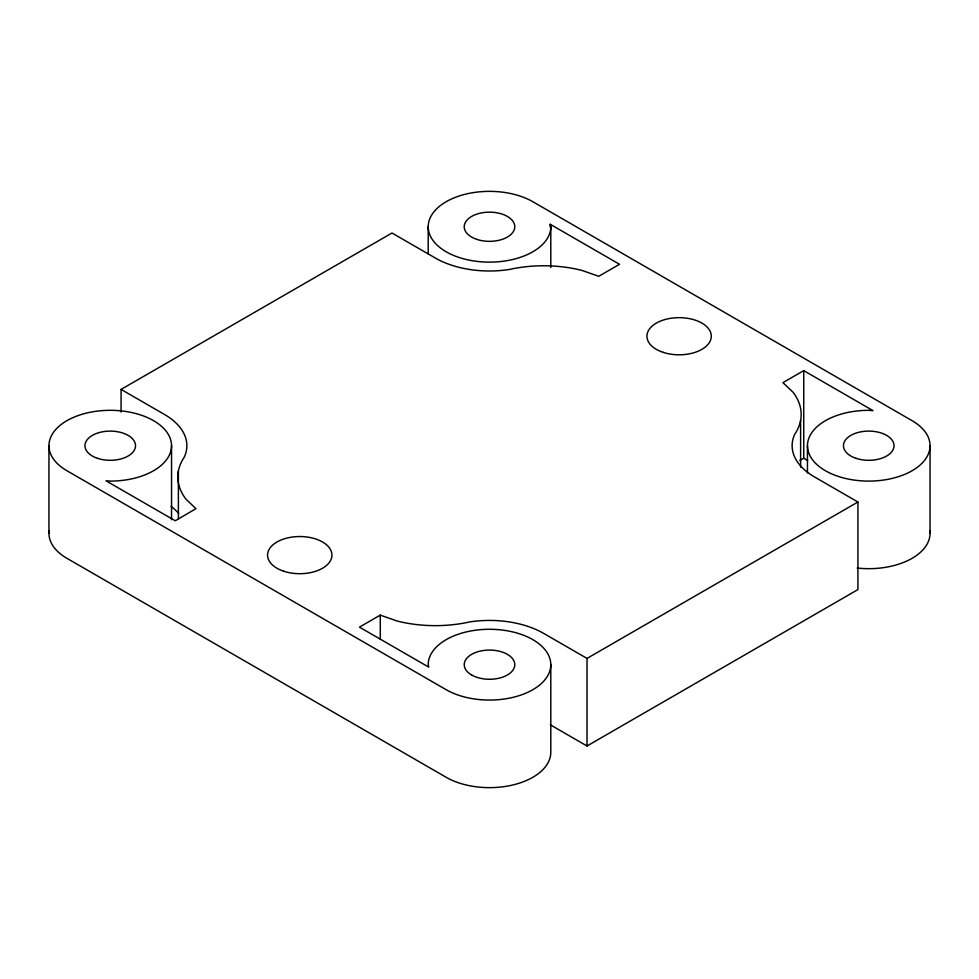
<?xml version="1.0" encoding="UTF-8"?>
<svg xmlns="http://www.w3.org/2000/svg" width="979" height="979" viewBox="0 0 979 979"><rect width="100%" height="100%" fill="white"/><g stroke="black" fill="none" stroke-linecap="round" stroke-linejoin="round"><path stroke-width="1.47" d="M121.078 412.049L121.078 389.409L391.979 233.002L435.325 258.028A76.619 44.239 0 0 0 509.337 269.482A94.963 54.824 0 0 1 581.991 270.424L598.72 276.298L619.536 264.281L550.235 224.277L550.235 227.299M550.247 724.766L587.021 745.998L857.922 589.591L857.922 502.007L587.021 658.414L543.675 633.389A76.619 44.239 0 0 0 469.663 621.934A94.963 54.824 0 0 1 397.009 620.992L380.28 615.118L359.464 627.135L428.765 667.14L428.202 664.668A61.298 35.391 0 0 1 505.36 630.488A61.298 35.391 0 0 1 542.586 682.363A61.298 35.391 0 0 1 446.155 689.693L66.902 470.728A61.298 35.391 0 0 1 79.593 415.059A61.298 35.391 0 0 1 169.453 436.548A61.298 35.391 0 0 1 110.248 481.093L105.965 480.775L175.265 520.779L195.959 508.664L185.9 499.106A94.963 54.824 0 0 1 184.26 457.156A76.619 44.239 0 0 0 164.423 414.423L121.078 389.409M550.235 224.277L550.798 226.749A61.298 35.391 0 0 1 473.64 260.928A61.298 35.391 0 0 1 436.414 209.053A61.298 35.391 0 0 1 532.845 201.723L912.098 420.689A61.298 35.391 0 0 1 899.407 476.357A61.298 35.391 0 0 1 809.547 454.868A61.298 35.391 0 0 1 868.752 410.323L873.035 410.642L803.735 370.637L782.931 382.654L793.1 392.31A94.963 54.824 0 0 1 794.74 434.26A76.619 44.239 0 0 0 814.577 476.993L857.922 502.007M799.843 460.473L803.735 458.221L807.663 460.485M930.05 445.702L930.05 533.298M807.455 445.702L807.455 472.894M803.735 370.637L803.735 458.221M800.614 420.358L800.614 467.167M587.021 658.414L587.021 745.998M550.798 226.749L550.798 267.524M550.798 664.668L550.798 752.251A61.298 35.391 0 0 1 512.959 784.95A61.298 35.391 0 0 1 446.155 777.277L66.902 558.311A61.298 35.391 0 0 1 49.121 530.655M428.202 226.749L428.202 253.928M380.28 615.118L380.28 639.275M178.386 471.058L178.386 519.384M171.545 445.702L171.545 519.702M48.95 445.702L48.95 533.298M929.879 530.655A61.298 35.391 0 0 1 857.139 568.04M171.031 506.363A76.619 44.239 0 0 1 178.704 513.424M471.621 674.984A25.283 14.599 0 0 0 513.926 668.449A25.283 14.599 0 0 0 482.953 650.57A25.283 14.599 0 0 0 471.621 674.984M97.606 458.356A25.283 14.599 0 0 0 135.53 445.702A25.283 14.599 0 0 0 97.606 433.061A25.283 14.599 0 0 0 97.606 458.356M856.111 458.356A25.283 14.599 0 0 0 894.035 445.702A25.283 14.599 0 0 0 856.111 433.061A25.283 14.599 0 0 0 856.111 458.356M476.859 239.39A25.283 14.599 0 0 0 514.783 226.749A25.283 14.599 0 0 0 476.859 214.107A25.283 14.599 0 0 0 476.859 239.39M283.665 571.21A32.185 18.577 0 0 0 331.942 555.117A32.185 18.577 0 0 0 283.665 539.025A32.185 18.577 0 0 0 283.665 571.21M663.04 352.318A32.185 18.577 0 0 0 711.305 336.225A32.185 18.577 0 0 0 663.04 320.133A32.185 18.577 0 0 0 663.04 352.318"/></g></svg>
